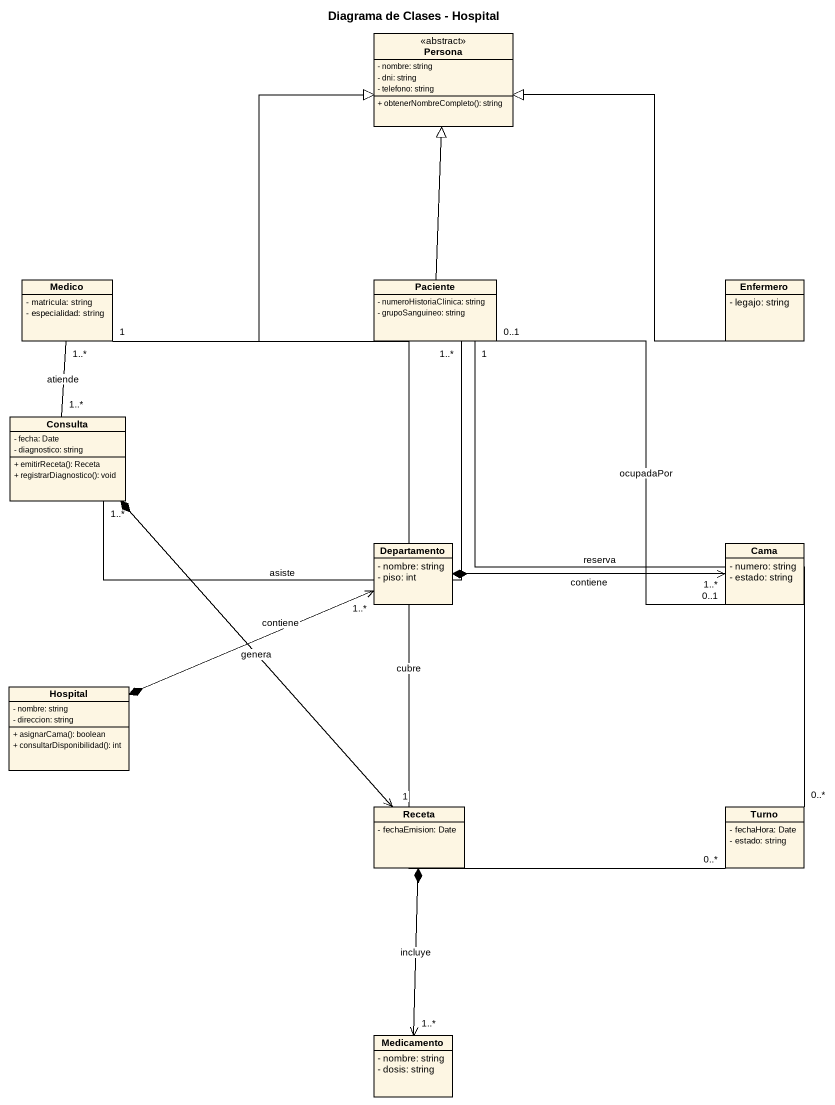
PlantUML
@startuml
title Diagrama de Clases - Hospital
hide circle
hide empty members
skinparam classAttributeIconSize 0
class Persona <<abstract>> {
  - nombre: string
  - dni: string
  - telefono: string
  + obtenerNombreCompleto(): string
}
class Medico {
  - matricula: string
  - especialidad: string
}
class Paciente {
  - numeroHistoriaClinica: string
  - grupoSanguineo: string
}
class Enfermero {
  - legajo: string
}
class Consulta {
  - fecha: Date
  - diagnostico: string
  + emitirReceta(): Receta
  + registrarDiagnostico(): void
}
class Departamento {
  - nombre: string
  - piso: int
}
class Cama {
  - numero: string
  - estado: string
}
class Hospital {
  - nombre: string
  - direccion: string
  + asignarCama(): boolean
  + consultarDisponibilidad(): int
}
class Receta {
  - fechaEmision: Date
}
class Turno {
  - fechaHora: Date
  - estado: string
}
class Medicamento {
  - nombre: string
  - dosis: string
}
Medico -up-|> Persona
Medico "1..*" -- "1..*" Consulta : atiende
Medico "1" -- "0..*" Turno : cubre
Paciente -up-|> Persona
Paciente "1..*" -left- "1..*" Consulta : asiste
Paciente "1" -- "0..*" Turno : reserva
Enfermero -up-|> Persona
Departamento "1..*" <-left-* Hospital : contiene
Cama "0..1" -up- "0..1" Paciente : ocupadaPor
Cama "1..*" <-left-* Departamento : contiene
Receta "1" <-up-* Consulta : genera
Medicamento "1..*" <-up-* Receta : incluye
@enduml
